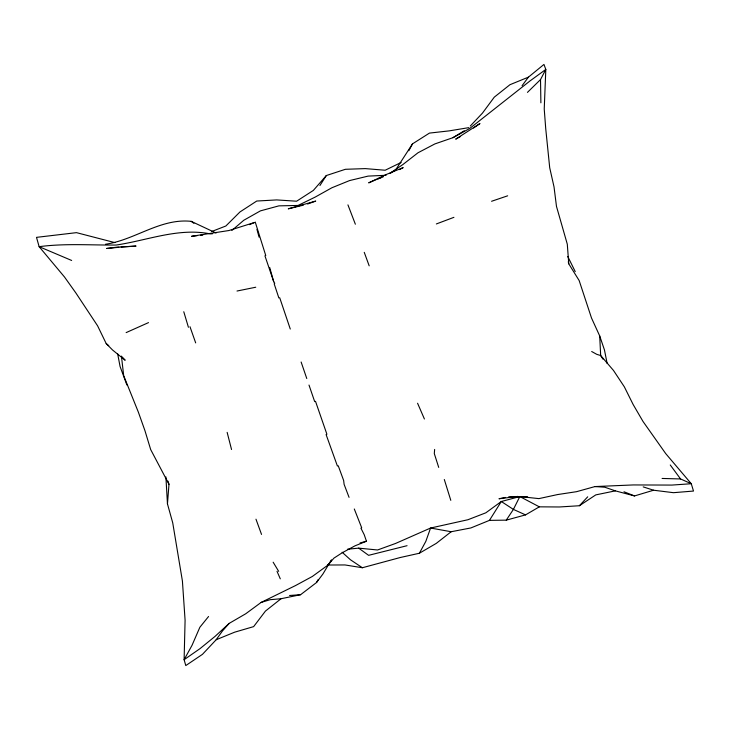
<?xml version="1.0" encoding="UTF-8"?>
<svg xmlns="http://www.w3.org/2000/svg" width="730" height="730" viewBox="0 0 730 730"><rect width="100%" height="100%" fill="white"/><g stroke="black" fill="none" stroke-linecap="round" stroke-linejoin="round"><path stroke-width="1.09" d="M360.912 528.137L364.224 534.716L366.451 541.231L354.999 545.83L342.26 552.747L333.92 558.14L327.88 565.148L312.358 576.454L295.477 585.588L261.148 602.414L245.745 613.757L229.165 623.393L222.486 630.939L216.18 639.726L202.456 654.345L185.785 665.568L184.115 659.701L185.091 620.217L182.409 580.989L172.727 522.835L167.462 503.883L168.986 484.291L167.927 481.097M434.642 449.434L434.304 453.604L438.712 467.401M527.452 92.381L540.519 79.579L545.812 69.441L543.959 64.432L528.411 77.152L522.059 85.748M408.846 150.718L412.496 143.865L429.45 133.097L449.16 130.88L468.769 127.65M327.378 565.02L344.98 564.947L362.372 567.739L400.241 557.519L419.385 553.249L425.827 541.359L430.572 528.036L467.93 519.733L485.824 512.816L501.309 501.51L518.738 496.847M261.148 602.414L270.191 599.695L281.05 598.728L300.587 594.704L316.51 582.54L318.134 579.62M331.438 559.828L322.879 574.063L316.51 582.54M347.48 549.225L358.667 548.139L377.556 549.982L395.56 543.458L430.572 528.036L451.176 531.732L470.877 527.945L489.447 520.371L501.309 501.51L513.4 509.403L525.545 514.887L539.333 506.839L559.399 506.976L579.383 505.735L595.771 494.894L615.344 490.861L634.525 495.935L653.587 490.222L673.462 492.686L693.5 491.053L691.273 483.725L665.714 453.595L643.02 421.484L633.129 404.484L624.351 386.845L613.474 370.429L600.671 355.528L596.775 354.342L591.683 351.513M412.496 143.865L395.715 169.807L390.039 173.421M319.941 185.52L326.319 175.547L345.39 169.296L365.319 168.612L385.166 170.236L401.126 162.462M489.447 520.371L506.264 520.143L513.4 509.403L519.824 496.555L539.333 506.839M327.88 565.148L331.347 560.686M208.561 616.503L199.865 627.262L192.054 645.265L184.115 659.701L200.029 648.623L215.021 636.414L229.165 623.393M326.319 175.547L313.343 190.43L296.599 201.215L276.697 199.92L256.741 201.033L239.96 211.956L225.862 225.999L211.426 231.611M579.383 505.735L587.714 496.82M470.293 126.034L482.457 113.123L494.283 97.154L509.942 84.716L528.411 77.152M231.839 230.488L243.811 220.25L260.437 210.87L278.906 205.86L298.068 205.449L315.223 197.073L331.885 187.765L349.57 180.575L368.121 176.103L386.079 175.282M281.05 598.728L265.437 611.083L253.638 626.623L234.659 632.18L216.18 639.726M451.176 531.732L436.284 543.375L419.385 553.249M473.551 128.006L479.957 123.543L455.702 139.147L460.539 136.492M464.262 130.77L452.919 137.696L434.907 143.91L417.998 152.771L402.969 164.469L389.984 173.329M399.602 169.597L403.179 167.59L385.841 174.671L368.696 182.847L376.598 179.434M452.919 137.696L469.664 128.507L530.108 80.857L545.812 69.441L544.233 108.989L545.721 128.608L549.708 167.727L554.024 186.898L556.479 206.389L567.301 244.203L568.761 263.813L579.155 280.548L591.501 317.988L599.695 335.919L604.458 349.962L607.141 363.449M126.135 332.606L148.509 322.614M249.514 224.639L254.524 222.486L228.901 230.534L191.57 236.301L197.182 235.644M383.359 176.742L377.583 179.014L381.708 177.39M436.348 223.955L453.923 217.33M105.503 244.24C134.995 239.997 160.399 218.051 191.224 221.345L216.08 233.016M307.595 204.017L315.725 201.079L288.259 208.826L303.342 205.166M491.573 201.279L507.66 195.813M662.083 478.451L680.561 478.953L691.273 483.725L671.892 485.076L633.284 484.939L594.996 486.563L576.554 491.682L557.629 494.557L538.895 498.617L522.069 496.802M506.264 520.143L525.545 514.887M360.054 542.938L366.451 541.231M407.066 545.693L368.604 555.329L358.667 548.139M237.004 291.033L255.755 287.228M505.479 497.44L498.973 498.763L517.917 496.409M118.871 247.306L106.644 248.474L116.681 247.178L136.063 246.065L121.089 247.087M289.564 595.488L300.587 594.704M212.521 233.755L210.295 233.892C178.293 227.495 147.414 240.471 116.17 245.034C90.474 245.253 64.742 243.263 39.137 246.676L36.5 237.359L76.486 232.651L114.893 242.615M200.549 235.243L202.767 235.17M508.728 496.783L527.608 496.774M594.996 486.563L604.769 487.211L615.344 490.861M643.203 486.883L653.587 490.222M623.986 491.774L634.525 495.935M71.659 260.464L39.137 246.676L64.496 276.989L75.92 293.031L97.601 325.826L106.206 343.575L112.539 349.989L125.168 360.246L122.184 356.924M362.372 567.739L350.418 559.737L342.133 552.236M191.224 221.345L193.897 223.325M106.206 343.575L108.743 345.664M670.259 464.992L680.561 478.953M264.935 255.819L273.723 281.725L274.772 283.295M602.934 359.142L600.671 355.528L599.695 335.919M273.148 562.2L278.677 571.353M168.986 484.291L150.672 449.552L144.969 430.737L138.39 412.222L123.689 375.667L121.436 356.094M567.776 256.513L575.24 271.624M277.017 571.325L280.293 578.835M417.569 403.243L424.413 419.002M361.724 527.863L354.287 508.974M355.364 224.219L347.936 204.875M349.059 497.358L344.113 484.364L343.648 480.486L338.245 465.786M126.883 384.984L120.067 366.487L117.658 353.804M364.252 252.343L369.179 265.829M255.974 519.185L261.532 534.415M326.091 434.542L337.406 466.032M326.903 434.24L315.497 401.299M189.982 326.712L195.677 342.899M255.235 222.029L265.766 255.582M290.275 329.038L279.709 297.74M308.991 385.048L314.676 401.609M301.125 362.007L306.773 378.523M274.17 283.778L278.86 297.959M450.802 500.351L444.305 479.5M183.778 311.746L188.422 327.277M269.708 267.499L273.723 281.725M256.942 229.348L259.077 237.141M227.149 432.37L231.538 449.507M568.269 261.751L568.761 263.813M167.462 503.883L165.902 476.9M540.519 79.579L540.884 102.821"/></g></svg>
